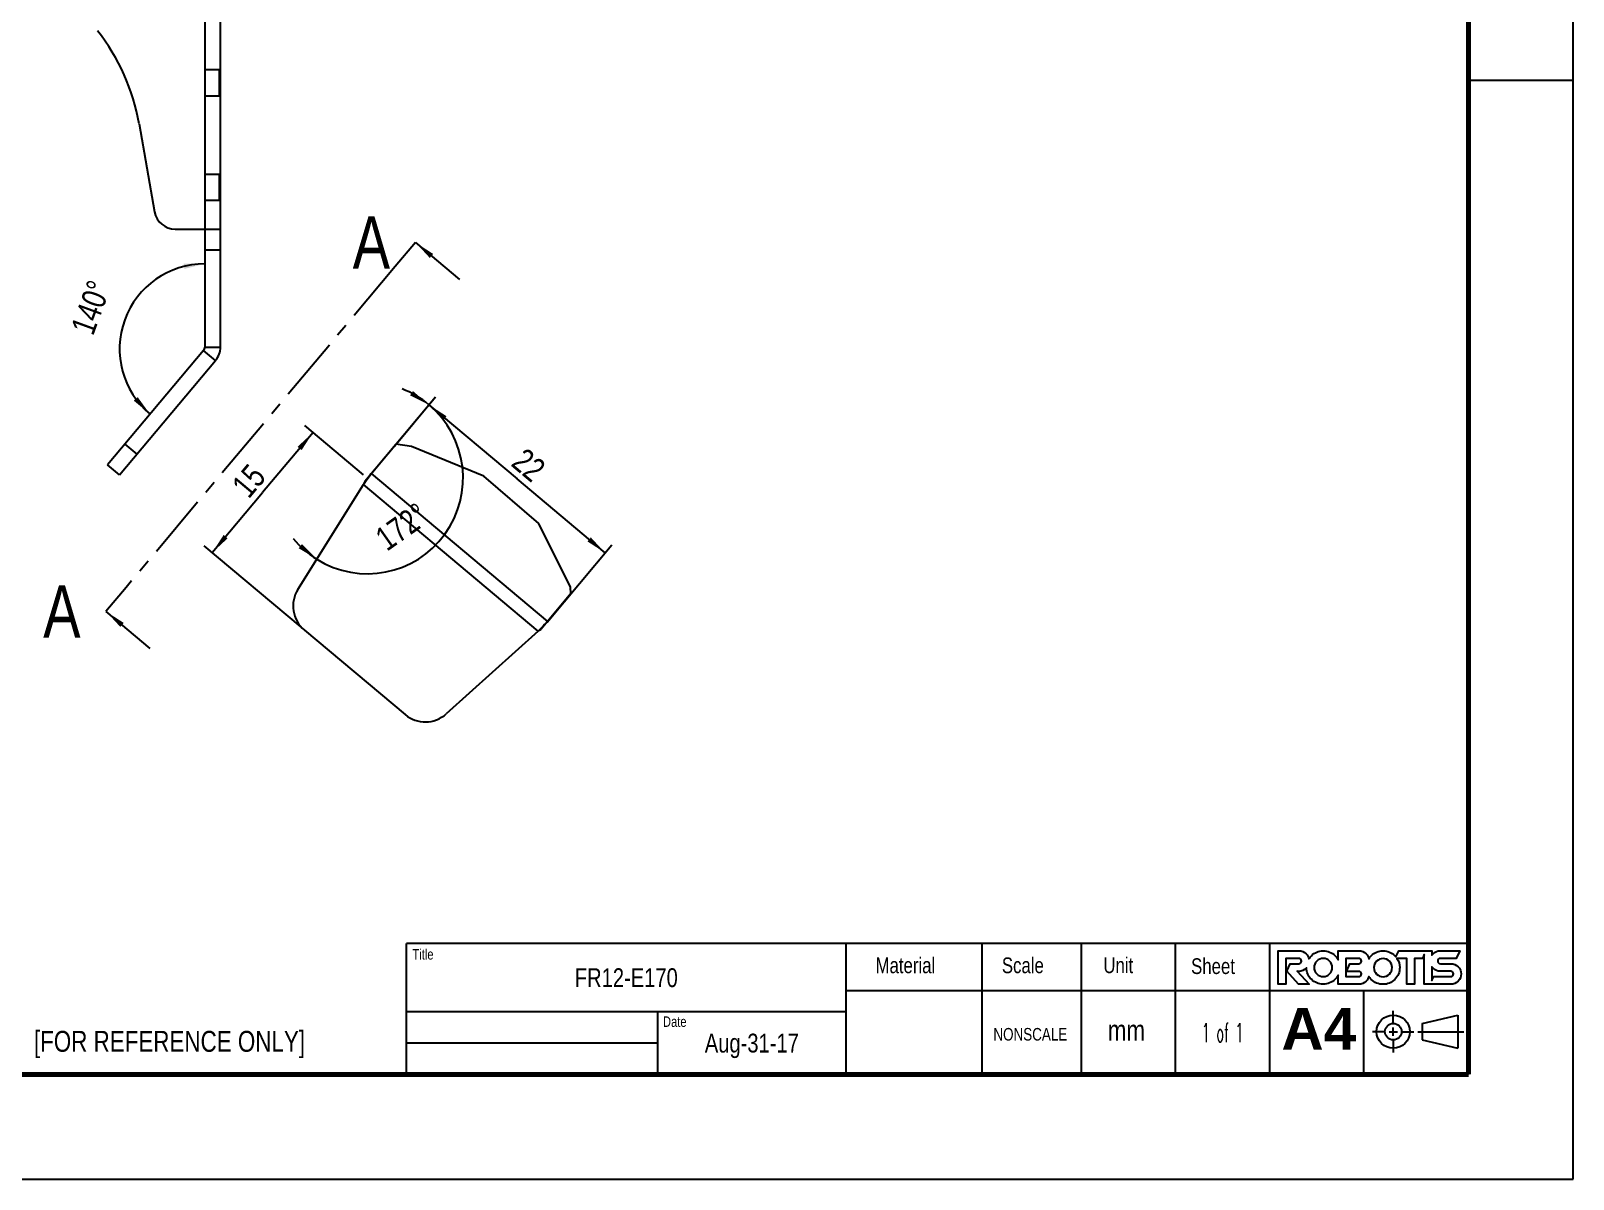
# Model space of a CAD drawing. Header units: millimetres. Extents: x 0 to 297, y 0 to 210.
# Drawn here: x 149.6 to 297, y 0 to 109.7 of the extents above; entities that cross this region are included whole.
import ezdxf

# ---------------------------------------------------------------- set-up
doc = ezdxf.new("R2010")
doc.units = ezdxf.units.MM
doc.header["$LTSCALE"] = 16.335
doc.linetypes.add('CENTER', pattern=[0.6, 0.375, -0.075, 0.075, -0.075])
doc.layers.get('0').update_dxf_attribs({"linetype": 'CONTINUOUS'})
doc.layers.add('DEFAULT_1', color=7, linetype='CENTER')
doc.styles.get("Standard").update_dxf_attribs({"font": 'txt', "width": 0.8})
doc.styles.add('TEXTSTYLE_2', font='arialbd.ttf')
doc.styles.add('TEXTSTYLE_3', font='txt_____.ttf', dxfattribs={"width": 0.5})
doc.dimstyles.new('DIMSTYLE_2', dxfattribs={"dimtxt": 2.3, "dimasz": 2, "dimexe": 1, "dimexo": 0.5, "dimtad": 1, "dimdec": 1, "dimdsep": 46, "dimtxsty": 'Standard', "dimblk": '_FILLED', "dimblk1": '_FILLED', "dimblk2": '_FILLED', "dimcen": 0.09, "dimadec": 0, "dimazin": 0, "dimtp": 0.5, "dimtm": 0.5, "dimtfac": 1, "dimtdec": 1, "dimtofl": 0, "dimtmove": 0, "dimatfit": 3, "dimldrblk": '_FILLED', "dimfxl": 0, "dimtolj": 1, "dimarcsym": 0})
doc.dimstyles.new('DIMSTYLE_4', dxfattribs={"dimtxt": 2.3, "dimasz": 2, "dimexe": 1, "dimexo": 0.5, "dimgap": 0.575, "dimtad": 1, "dimdsep": 46, "dimtxsty": 'Standard', "dimblk": '_FILLED', "dimblk1": '_FILLED', "dimblk2": '_FILLED', "dimcen": 0.09, "dimadec": 0, "dimazin": 0, "dimtp": 0.2, "dimtm": 0.2, "dimtfac": 1, "dimtofl": 0, "dimtmove": 0, "dimatfit": 3, "dimldrblk": '_FILLED', "dimfxl": 0, "dimtolj": 1, "dimarcsym": 0})
doc.dimstyles.get("Standard").update_dxf_attribs({"dimtxt": 2.3, "dimasz": 2, "dimexe": 1, "dimexo": 0.5, "dimtad": 1, "dimdsep": 46, "dimtxsty": 'Standard', "dimblk": '_FILLED', "dimblk1": '_FILLED', "dimblk2": '_FILLED', "dimcen": 0.09, "dimadec": 0, "dimazin": 0, "dimtol": 1, "dimtp": 0.01, "dimtm": 0.01, "dimtfac": 1, "dimtofl": 0, "dimtmove": 0, "dimatfit": 3, "dimldrblk": '_FILLED', "dimfxl": 0, "dimtolj": 1, "dimarcsym": 0})

# ---------------------------------------------------------------- blocks, each defined once
blk = doc.blocks.new('_FILLED')
at = {"color": 0, "linetype": 'ByBlock'}
blk.add_solid([(0, 0), (-1, 0.125), (-1, -0.125)], dxfattribs=at)
blk = doc.blocks.new('*D3')
at = {"color": 2, "linetype": 'Continuous'}
for start, end in [(90, 160), (160, 230)]:
    blk.add_arc((166.21, 79.32), 8.14, start, end, dxfattribs=at)
for points in [[(164.26, 86.97), (166.21, 87.46), (164.2, 87.47)], [(159.43, 74.38), (160.98, 73.09), (159.8, 74.72)]]:
    blk.add_solid(points, dxfattribs=at)
at = {"color": 2, "linetype": 'Continuous', "insert": (154.24, 83.68), "char_height": 2.3, "width": 7.0533, "attachment_point": 2, "rotation": 70, "line_spacing_factor": 0.9}
blk.add_mtext('140\\Fgdt;{\\Fgdt;~}', dxfattribs=at)
blk = doc.blocks.new('*D7')
at = {"color": 2, "linetype": 'Continuous'}
for p, q in [((176.56, 71.35), (171.74, 65.61)), ((181.38, 67.31), (175.79, 72)), ((166.92, 59.86), (171.74, 65.61)), ((175.35, 52.79), (166.15, 60.51))]:
    blk.add_line(p, q, dxfattribs=at)
at = {"color": 2, "linetype": 'Continuous', "xscale": 2, "yscale": 2, "zscale": 2}
for p, rotation in [((176.56, 71.35), 50), ((166.92, 59.86), 230)]:
    blk.add_blockref('_FILLED', p, dxfattribs=dict(at, rotation=rotation))
at = {"color": 2, "linetype": 'Continuous', "insert": (169.53, 67.46), "char_height": 2.3, "width": 3.68, "attachment_point": 2, "rotation": 50, "line_spacing_factor": 0.9}
blk.add_mtext('15', dxfattribs=at)
blk = doc.blocks.new('*D8')
at = {"color": 2, "linetype": 'Continuous'}
for p, q in [((182.08, 67.37), (188.27, 74.75)), ((187.63, 73.99), (196.06, 66.92)), ((204.48, 59.84), (196.06, 66.92)), ((198.93, 53.23), (205.13, 60.61))]:
    blk.add_line(p, q, dxfattribs=at)
at = {"color": 2, "linetype": 'Continuous', "xscale": 2, "yscale": 2, "zscale": 2}
for p, rotation in [((187.63, 73.99), 140), ((204.48, 59.84), 320)]:
    blk.add_blockref('_FILLED', p, dxfattribs=dict(at, rotation=rotation))
at = {"color": 2, "linetype": 'Continuous', "insert": (197.91, 69.12), "char_height": 2.3, "width": 3.68, "attachment_point": 2, "rotation": 320, "line_spacing_factor": 0.9}
blk.add_mtext('22', dxfattribs=at)
blk = doc.blocks.new('*D9')
at = {"color": 2, "linetype": 'Continuous'}
blk.add_line((184.33, 70.05), (188.27, 74.75), dxfattribs=at)
for start, end in [(50, 68.8163), (238, 50), (219.1837, 238)]:
    blk.add_arc((181.76, 66.99), 9.14, start, end, dxfattribs=at)
for points in [[(185.83, 74.89), (187.63, 73.99), (186.11, 75.3)], [(175.19, 60.28), (176.92, 59.24), (175.5, 60.68)]]:
    blk.add_solid(points, dxfattribs=at)
at = {"color": 2, "linetype": 'Continuous', "insert": (184.37, 63.28), "char_height": 2.3, "width": 7.0533, "attachment_point": 2, "rotation": 35.1584, "line_spacing_factor": 0.9}
blk.add_mtext('172\\Fgdt;{\\Fgdt;~}', dxfattribs=at)

msp = doc.modelspace()

# ---------------------------------------------------------------- linework, layer by layer
at = {"color": 7, "linetype": 'Continuous'}
for p, q in [((297, 0), (297, 210)), ((166.211, 155.026), (166.211, 79.504)), ((167.711, 79.504), (167.711, 155.026)), ((167.611, 103.526), (167.611, 106.026)), ((287, 105), (297, 105)), ((159.937, 100.838), (161.42, 92.429)), ((167.611, 93.526), (167.611, 96.026)), ((163.39, 90.776), (167.711, 90.776)), ((167.711, 88.776), (166.211, 88.776)), ((166.094, 79.182), (156.92, 68.249)), ((158.07, 67.285), (167.243, 78.218)), ((167.243, 78.218), (166.094, 79.182)), ((166.211, 79.504), (167.711, 79.504)), ((158.58, 70.228), (159.73, 69.263)), ((181.498, 66.677), (184.481, 70.233)), ((185.957, 70.011), (184.481, 70.233)), ((192.884, 67.182), (185.957, 70.011)), ((158.07, 67.285), (156.92, 68.249)), ((175.114, 56.354), (181.369, 66.365)), ((181.369, 66.365), (181.64, 66.74)), ((181.417, 66.475), (181.369, 66.365)), ((198.066, 52.355), (181.369, 66.365)), ((181.64, 66.74), (181.894, 67.096)), ((182.117, 67.416), (198.97, 53.274)), ((198.156, 62.653), (192.884, 67.182)), ((201.163, 56.568), (198.156, 62.653)), ((201.211, 55.945), (201.163, 56.568)), ((201.211, 55.945), (198.351, 52.536)), ((175.73, 52.466), (185.358, 44.388)), ((198.066, 52.355), (189.293, 44.456)), ((279.803, 14.886), (279.803, 16.077)), ((282.565, 14.886), (285.968, 15.68)), ((282.565, 14.886), (282.565, 13.297)), ((285.968, 15.68), (285.968, 12.503)), ((279.009, 14.091), (277.818, 14.091)), ((279.406, 14.091), (280.2, 14.091)), ((279.803, 13.694), (279.803, 14.489)), ((279.803, 13.297), (279.803, 12.106)), ((280.597, 14.091), (281.788, 14.091)), ((282.156, 14.091), (286.556, 14.091)), ((282.565, 13.297), (285.968, 12.503)), ((0, 0), (297, 0))]:
    msp.add_line(p, q, dxfattribs=at)
at = {"color": 6, "linetype": 'Continuous'}
for p, q in [((166.211, 106.026), (167.611, 106.026)), ((166.211, 103.526), (167.611, 103.526)), ((166.211, 96.026), (167.611, 96.026)), ((166.211, 93.526), (167.611, 93.526))]:
    msp.add_line(p, q, dxfattribs=at)
at = {"color": 2, "linetype": 'Continuous'}
for p, q in [((287, 22.5), (185.5, 22.5)), ((185.5, 10), (185.5, 22.5)), ((227.5, 10), (227.5, 22.5)), ((240.5, 10), (240.5, 22.5)), ((250, 10), (250, 22.5)), ((259, 10), (259, 22.5)), ((268, 10), (268, 22.5)), ((287, 10), (287, 22.5)), ((287, 18), (227.5, 18)), ((277, 10), (277, 18)), ((227.5, 16), (185.5, 16)), ((209.5, 10), (209.5, 16)), ((209.5, 13), (185.5, 13)), ((287, 10), (185.5, 10))]:
    msp.add_line(p, q, dxfattribs=at)
at = {"color": 7, "linetype": 'Continuous', "const_width": 0.5}
for points in [[(287, 10), (287, 200)], [(10, 10), (287, 10)]]:
    msp.add_lwpolyline(points, dxfattribs=at)
at = {"color": 7, "linetype": 'Continuous'}
for points in [[(181.498, 66.677), (181.481, 66.63), (181.461, 66.581), (181.44, 66.529), (181.417, 66.475)], [(181.894, 67.096), (182.011, 67.262), (182.117, 67.416)], [(198.97, 53.274), (198.837, 53.142), (198.695, 52.999), (198.545, 52.846), (198.066, 52.355)], [(198.066, 52.355), (198.166, 52.422), (198.215, 52.453), (198.262, 52.483), (198.308, 52.511), (198.351, 52.536)]]:
    msp.add_lwpolyline(points, dxfattribs=at)
for radius in [1.588, 0.794]:
    msp.add_circle((279.803, 14.091), radius, dxfattribs=at)
for centre, radius, start, end in [((140.241, 97.365), 20, 10, 38.14997), ((163.39, 92.776), 2, 190, 270), ((165.711, 79.504), 0.5, 320, 360), ((165.711, 79.504), 2, 320, 360), ((177.658, 54.765), 3, 148, 230), ((187.286, 46.686), 3, 230, 312)]:
    msp.add_arc(centre, radius, start, end, dxfattribs=at)
for points, knots in [([(286.003, 20.3), (285.811, 20.492), (285.58, 20.587), (285.31, 20.587), (285.31, 20.587), (284.306, 20.587), (284.306, 20.587), (284.236, 20.587), (284.176, 20.612), (284.128, 20.66), (284.079, 20.709), (284.055, 20.768), (284.055, 20.839), (284.055, 20.908), (284.079, 20.968), (284.128, 21.016), (284.176, 21.065), (284.236, 21.089), (284.306, 21.089), (284.306, 21.089), (285.811, 21.089), (285.811, 21.089), (285.811, 21.089), (286.177, 21.819), (286.177, 21.819), (286.177, 21.819), (284.306, 21.819), (284.306, 21.819), (284.035, 21.819), (283.804, 21.723), (283.612, 21.532), (283.572, 21.491), (283.537, 21.449), (283.505, 21.405), (283.505, 21.405), (283.505, 21.821), (283.505, 21.821), (283.505, 21.821), (282.775, 21.821), (282.775, 21.821), (282.775, 21.821), (282.775, 21.82), (282.775, 21.82), (282.775, 21.82), (280.348, 21.82), (280.348, 21.82), (280.348, 21.82), (280.055, 21.233), (280.055, 21.233), (280.023, 21.27), (279.99, 21.306), (279.955, 21.341), (279.643, 21.653), (279.267, 21.809), (278.826, 21.809), (278.385, 21.809), (278.008, 21.653), (277.697, 21.341), (277.608, 21.253), (277.533, 21.159), (277.469, 21.06), (277.43, 21.237), (277.343, 21.394), (277.206, 21.531), (277.015, 21.723), (276.784, 21.819), (276.513, 21.819), (276.513, 21.819), (274.528, 21.819), (274.528, 21.819), (274.528, 21.819), (274.528, 20.966), (274.528, 20.966), (274.455, 21.104), (274.359, 21.232), (274.24, 21.351), (273.928, 21.663), (273.552, 21.819), (273.111, 21.819), (272.67, 21.819), (272.293, 21.663), (271.982, 21.351), (271.888, 21.257), (271.808, 21.157), (271.742, 21.051), (271.704, 21.232), (271.616, 21.392), (271.477, 21.531), (271.286, 21.723), (271.055, 21.819), (270.784, 21.819), (270.784, 21.819), (268.799, 21.819), (268.799, 21.819), (268.799, 21.819), (268.799, 18.625), (268.799, 18.625), (268.799, 18.625), (269.529, 18.625), (269.529, 18.625), (269.529, 18.625), (269.529, 21.089), (269.529, 21.089), (269.529, 21.089), (270.784, 21.089), (270.784, 21.089), (270.854, 21.089), (270.913, 21.065), (270.962, 21.016), (271.011, 20.967), (271.035, 20.907), (271.035, 20.837), (271.035, 20.767), (271.011, 20.707), (270.962, 20.659), (270.914, 20.61), (270.854, 20.585), (270.784, 20.585), (270.784, 20.585), (269.94, 20.585), (269.94, 20.585), (269.94, 20.585), (269.62, 19.857), (269.62, 19.857), (269.62, 19.857), (270.752, 18.625), (270.752, 18.625), (270.752, 18.625), (271.765, 18.625), (271.765, 18.625), (271.765, 18.625), (270.621, 19.857), (270.621, 19.857), (270.621, 19.857), (270.785, 19.856), (270.785, 19.856), (271.055, 19.856), (271.286, 19.952), (271.478, 20.144), (271.491, 20.157), (271.503, 20.171), (271.515, 20.185), (271.524, 19.76), (271.679, 19.396), (271.982, 19.093), (272.293, 18.781), (272.67, 18.625), (273.111, 18.625), (273.552, 18.625), (273.928, 18.781), (274.24, 19.093), (274.359, 19.212), (274.455, 19.34), (274.528, 19.477), (274.528, 19.477), (274.528, 18.625), (274.528, 18.625), (274.528, 18.625), (276.513, 18.625), (276.513, 18.625), (276.784, 18.625), (277.015, 18.721), (277.206, 18.912), (277.339, 19.046), (277.425, 19.198), (277.466, 19.37), (277.53, 19.269), (277.607, 19.173), (277.697, 19.083), (278.008, 18.771), (278.385, 18.616), (278.826, 18.616), (279.267, 18.616), (279.643, 18.771), (279.955, 19.083), (280.266, 19.395), (280.422, 19.771), (280.422, 20.212), (280.422, 20.541), (280.336, 20.834), (280.162, 21.091), (280.162, 21.091), (281.104, 21.091), (281.104, 21.091), (281.104, 21.091), (281.104, 18.627), (281.104, 18.627), (281.104, 18.627), (281.835, 18.627), (281.835, 18.627), (281.835, 18.627), (281.835, 21.091), (281.835, 21.091), (281.835, 21.091), (282.586, 21.091), (282.586, 21.091), (282.586, 21.091), (282.775, 21.469), (282.775, 21.469), (282.775, 21.469), (282.775, 18.627), (282.775, 18.627), (282.775, 18.627), (283.326, 18.627), (283.326, 18.627), (283.326, 18.627), (283.326, 18.627), (283.326, 18.627), (283.326, 18.627), (283.521, 18.627), (283.521, 18.627), (283.522, 18.627), (283.523, 18.626), (283.524, 18.626), (283.524, 18.626), (283.522, 18.626), (283.522, 18.626), (283.522, 18.626), (285.31, 18.626), (285.31, 18.626), (285.58, 18.626), (285.811, 18.722), (286.003, 18.913), (286.194, 19.105), (286.29, 19.336), (286.29, 19.607), (286.29, 19.877), (286.194, 20.108), (286.003, 20.3)], [0, 0, 0, 0, 1, 1, 1, 2, 2, 2, 3, 3, 3, 4, 4, 4, 5, 5, 5, 6, 6, 6, 7, 7, 7, 8, 8, 8, 9, 9, 9, 10, 10, 10, 11, 11, 11, 12, 12, 12, 13, 13, 13, 14, 14, 14, 15, 15, 15, 16, 16, 16, 17, 17, 17, 18, 18, 18, 19, 19, 19, 20, 20, 20, 21, 21, 21, 22, 22, 22, 23, 23, 23, 24, 24, 24, 25, 25, 25, 26, 26, 26, 27, 27, 27, 28, 28, 28, 29, 29, 29, 30, 30, 30, 31, 31, 31, 32, 32, 32, 33, 33, 33, 34, 34, 34, 35, 35, 35, 36, 36, 36, 37, 37, 37, 38, 38, 38, 39, 39, 39, 40, 40, 40, 41, 41, 41, 42, 42, 42, 43, 43, 43, 44, 44, 44, 45, 45, 45, 46, 46, 46, 47, 47, 47, 48, 48, 48, 49, 49, 49, 50, 50, 50, 51, 51, 51, 52, 52, 52, 53, 53, 53, 54, 54, 54, 55, 55, 55, 56, 56, 56, 57, 57, 57, 58, 58, 58, 59, 59, 59, 60, 60, 60, 61, 61, 61, 62, 62, 62, 63, 63, 63, 64, 64, 64, 65, 65, 65, 66, 66, 66, 67, 67, 67, 68, 68, 68, 69, 69, 69, 70, 70, 70, 71, 71, 71, 72, 72, 72, 73, 73, 73, 74, 74, 74, 75, 75, 75, 76, 76, 76, 76]), ([(273.725, 19.608), (273.556, 19.439), (273.351, 19.355), (273.111, 19.355), (272.874, 19.355), (272.67, 19.439), (272.499, 19.608), (272.329, 19.777), (272.244, 19.981), (272.244, 20.222), (272.244, 20.462), (272.329, 20.667), (272.499, 20.836), (272.67, 21.005), (272.874, 21.089), (273.111, 21.089), (273.351, 21.089), (273.556, 21.005), (273.725, 20.836), (273.894, 20.667), (273.978, 20.462), (273.978, 20.222), (273.978, 19.981), (273.894, 19.777), (273.725, 19.608)], [0, 0, 0, 0, 1, 1, 1, 2, 2, 2, 3, 3, 3, 4, 4, 4, 5, 5, 5, 6, 6, 6, 7, 7, 7, 8, 8, 8, 8]), ([(276.513, 19.856), (276.583, 19.856), (276.643, 19.832), (276.691, 19.783), (276.74, 19.734), (276.764, 19.675), (276.764, 19.605), (276.764, 19.535), (276.74, 19.476), (276.691, 19.427), (276.643, 19.379), (276.583, 19.355), (276.513, 19.355), (276.513, 19.355), (275.258, 19.355), (275.258, 19.355), (275.258, 19.355), (275.258, 21.089), (275.258, 21.089), (275.258, 21.089), (276.513, 21.089), (276.513, 21.089), (276.583, 21.089), (276.643, 21.065), (276.691, 21.016), (276.74, 20.967), (276.764, 20.907), (276.764, 20.837), (276.764, 20.767), (276.74, 20.707), (276.691, 20.659), (276.643, 20.61), (276.583, 20.585), (276.513, 20.585), (276.513, 20.585), (275.669, 20.585), (275.669, 20.585), (275.669, 20.585), (275.35, 19.856), (275.35, 19.856), (275.35, 19.856), (276.513, 19.856), (276.513, 19.856)], [0, 0, 0, 0, 1, 1, 1, 2, 2, 2, 3, 3, 3, 4, 4, 4, 5, 5, 5, 6, 6, 6, 7, 7, 7, 8, 8, 8, 9, 9, 9, 10, 10, 10, 11, 11, 11, 12, 12, 12, 13, 13, 13, 14, 14, 14, 14]), ([(279.44, 19.598), (279.271, 19.429), (279.066, 19.345), (278.826, 19.345), (278.588, 19.345), (278.384, 19.429), (278.214, 19.598), (278.044, 19.767), (277.959, 19.972), (277.959, 20.212), (277.959, 20.453), (278.044, 20.657), (278.214, 20.826), (278.384, 20.995), (278.588, 21.08), (278.826, 21.08), (279.066, 21.08), (279.271, 20.995), (279.44, 20.826), (279.609, 20.657), (279.693, 20.453), (279.693, 20.212), (279.693, 19.972), (279.609, 19.767), (279.44, 19.598)], [0, 0, 0, 0, 1, 1, 1, 2, 2, 2, 3, 3, 3, 4, 4, 4, 5, 5, 5, 6, 6, 6, 7, 7, 7, 8, 8, 8, 8]), ([(285.487, 19.429), (285.438, 19.38), (285.379, 19.356), (285.31, 19.356), (285.31, 19.356), (283.688, 19.356), (283.688, 19.356), (283.688, 19.356), (283.688, 19.356), (283.688, 19.356), (283.688, 19.356), (283.505, 18.986), (283.505, 18.986), (283.505, 18.986), (283.505, 20.272), (283.505, 20.272), (283.537, 20.228), (283.572, 20.185), (283.612, 20.145), (283.804, 19.953), (284.035, 19.858), (284.306, 19.858), (284.306, 19.858), (285.31, 19.858), (285.31, 19.858), (285.379, 19.858), (285.438, 19.833), (285.487, 19.785), (285.536, 19.736), (285.56, 19.677), (285.56, 19.607), (285.56, 19.537), (285.536, 19.477), (285.487, 19.429)], [0, 0, 0, 0, 1, 1, 1, 2, 2, 2, 3, 3, 3, 4, 4, 4, 5, 5, 5, 6, 6, 6, 7, 7, 7, 8, 8, 8, 9, 9, 9, 10, 10, 10, 11, 11, 11, 11])]:
    msp.add_open_spline(points, degree=3, knots=knots, dxfattribs=at)
at = {"layer": 'DEFAULT_1', "color": 7, "linetype": 'CENTER'}
for p, q in [((186.35, 89.498), (184.422, 87.2)), ((158.697, 56.543), (156.769, 54.245))]:
    msp.add_line(p, q, dxfattribs=at)
at = {"layer": 'DEFAULT_1', "color": 9, "linetype": 'CENTER'}
msp.add_line((184.422, 87.2), (158.697, 56.543), dxfattribs=at)

# ---------------------------------------------------------------- texts
at = {"color": 7, "linetype": 'Continuous', "line_spacing_factor": 0.9}
for s, insert, char_height, width, attachment_point in [('A', (180.35, 91.998), 5, 4, 1), ('A', (150.769, 56.745), 5, 4, 1), ('Title', (186.059, 21.983), 1, 4, 1), ('Material', (230.324, 21.18), 1.5, 9.6, 1), ('Scale', (242.398, 21.18), 1.5, 6, 1), ('Unit', (252.096, 21.186), 1.5, 4.8, 1), ('Sheet', (260.483, 21.1), 1.5, 6, 1), ('FR12-E170 ', (206.5, 20.15), 1.8, 14.4, 2), ('Date', (210.002, 15.549), 1, 3.2, 1), ('mm', (252.517, 15.216), 2, 3.2, 1), ('[FOR REFERENCE ONLY]', (149.881, 14.168), 2, 32, 1), ('Aug-31-17', (218.5, 13.9), 1.8, 12.96, 2), ('NONSCALE', (241.586, 14.444), 1.2, 7.68, 1)]:
    msp.add_mtext(s, dxfattribs=dict(at, insert=insert, char_height=char_height, width=width, attachment_point=attachment_point))
for s, insert, char_height, width, attachment_point, style in [('A4', (269.117, 16.359), 4, 7.13755, 1, 'TEXTSTYLE_2'), ('1 of 1', (263.5, 14.9), 1.8, 5.4, 2, 'TEXTSTYLE_3')]:
    msp.add_mtext(s, dxfattribs=dict(at, insert=insert, char_height=char_height, width=width, attachment_point=attachment_point, style=style))

# ---------------------------------------------------------------- dimensions: what is measured, and where the dimension line sits
at = {"color": 2, "linetype": 'Continuous'}
for base, line1, line2, picture, middle in [((158.562, 82.106), ((166.211, 87.381), (166.211, 87.299)), ((161.083, 73.211), (161.031, 73.148)), '*D3', (155.32, 83.286)), ((189.149, 61.619), ((176.967, 59.319), (177.015, 59.396)), ((184.331, 70.054), (188.274, 74.752)), '*D9', (185.033, 62.341))]:
    dim = msp.add_angular_dim_2l(base=base, line1=line1, line2=line2, dimstyle='DIMSTYLE_2', dxfattribs=at)
    dim.commit()
    dim.dimension.update_dxf_attribs({"geometry": picture, "text_midpoint": middle, "dimtype": 162})
for base, p1, p2, angle, picture, middle in [((204.484, 59.845), (181.759, 66.988), (198.612, 52.847), 320, '*D8', (196.057, 66.916)), ((176.557, 71.353), (175.73, 52.466), (181.759, 66.988), 50, '*D7', (171.736, 65.608))]:
    dim = msp.add_linear_dim(base=base, p1=p1, p2=p2, angle=angle, dimstyle='DIMSTYLE_4', dxfattribs=at)
    dim.commit()
    dim.dimension.update_dxf_attribs({"geometry": picture, "text_midpoint": middle, "dimtype": 160})

# ---------------------------------------------------------------- leaders
at = {"color": 7, "linetype": 'Continuous'}
for points in [[(186.35, 89.498), (190.554, 85.97)], [(156.769, 54.245), (160.973, 50.717)]]:
    msp.add_leader(points, dimstyle='Standard', override={"dimtad": 0}, dxfattribs=at)

doc.saveas('drawing.dxf')
